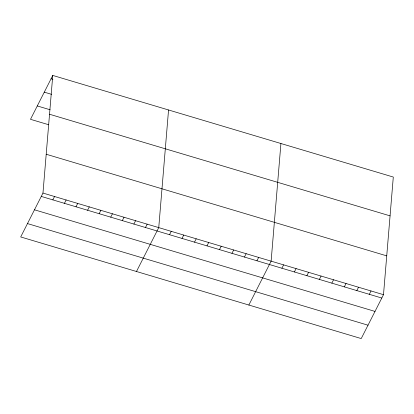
<?xml version="1.0" encoding="UTF-8"?>
<svg xmlns="http://www.w3.org/2000/svg" width="414" height="414" viewBox="0 0 414 414"><rect width="100%" height="100%" fill="white"/><g stroke="black" fill="none" stroke-linecap="round" stroke-linejoin="round"><path stroke-width="0.62" d="M42.968 193.064L52.769 75.426L393.3 177.047L383.499 294.685L361.231 338.574L20.7 236.953L42.968 193.064L383.499 294.685M168.55 109.974L158.748 227.617L136.48 271.506M280.925 143.508L271.123 261.151L248.855 305.04M52.769 75.426L30.501 119.315L48.78 124.769M52.842 199.879L54.544 196.521M64.418 203.336L66.121 199.972M75.995 206.788L77.703 203.429M87.577 210.245L89.279 206.886M99.153 213.702L100.856 210.338M110.729 217.153L112.437 213.795M122.311 220.61L124.014 217.252M133.888 224.067L135.59 220.703M145.464 227.519L147.172 224.16M169.528 234.702L171.236 231.343M182.015 238.428L183.723 235.069M194.502 242.154L196.205 238.795M206.99 245.88L208.692 242.521M219.477 249.606L221.179 246.247M231.959 253.332L233.667 249.973M244.446 257.058L246.154 253.699M256.934 260.784L258.636 257.425M281.908 268.236L283.611 264.877M294.39 271.962L296.098 268.603M306.877 275.688L308.585 272.329M319.365 279.414L321.067 276.055M331.852 283.14L333.555 279.781M344.339 286.866L346.042 283.507M356.821 290.592L358.529 287.233M369.309 294.318L371.011 290.959M51.062 78.784L52.889 79.333M44.277 92.162L51.59 94.34M37.286 105.943L50.084 109.762M49.535 114.248L390.066 215.865M46.202 154.241L386.733 255.862M41.26 196.422L381.796 298.044M34.476 209.8L375.012 311.421M27.484 223.581L368.02 325.197"/></g></svg>
